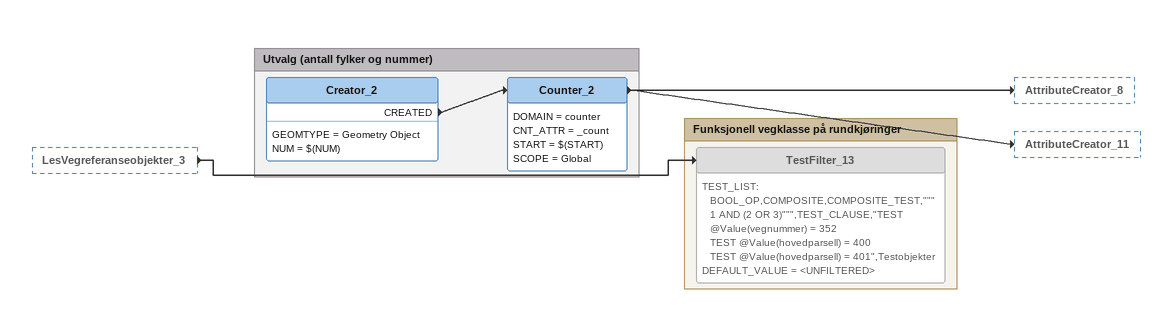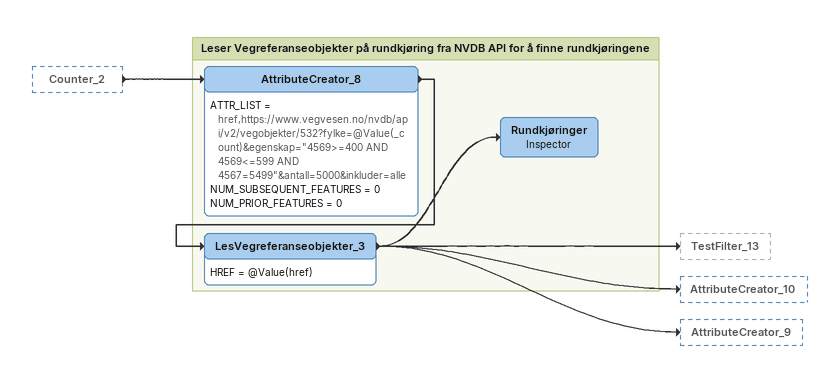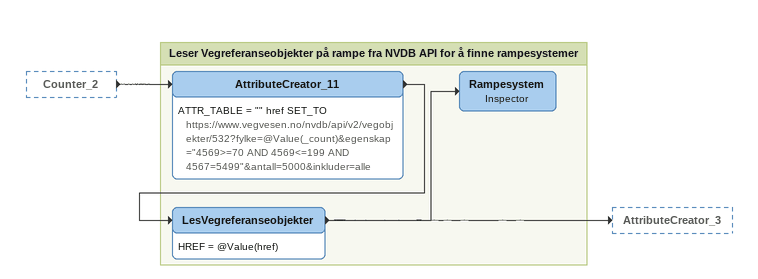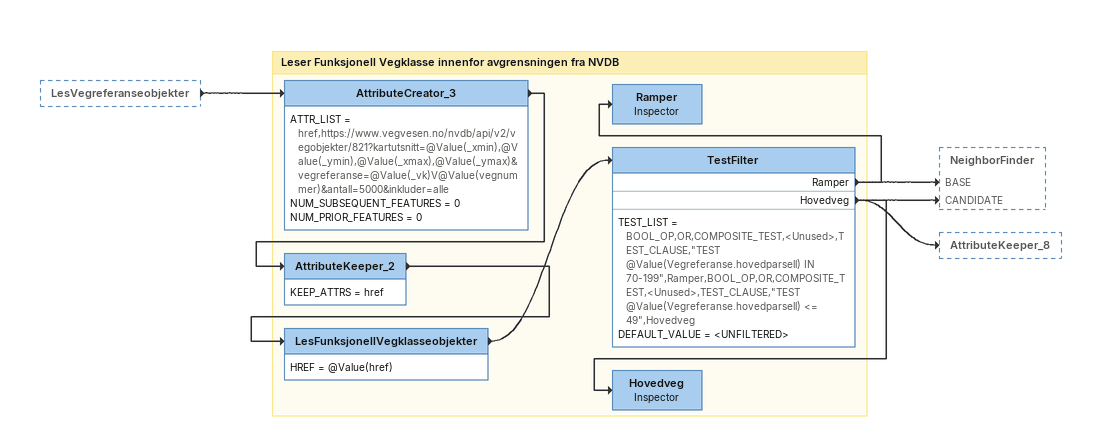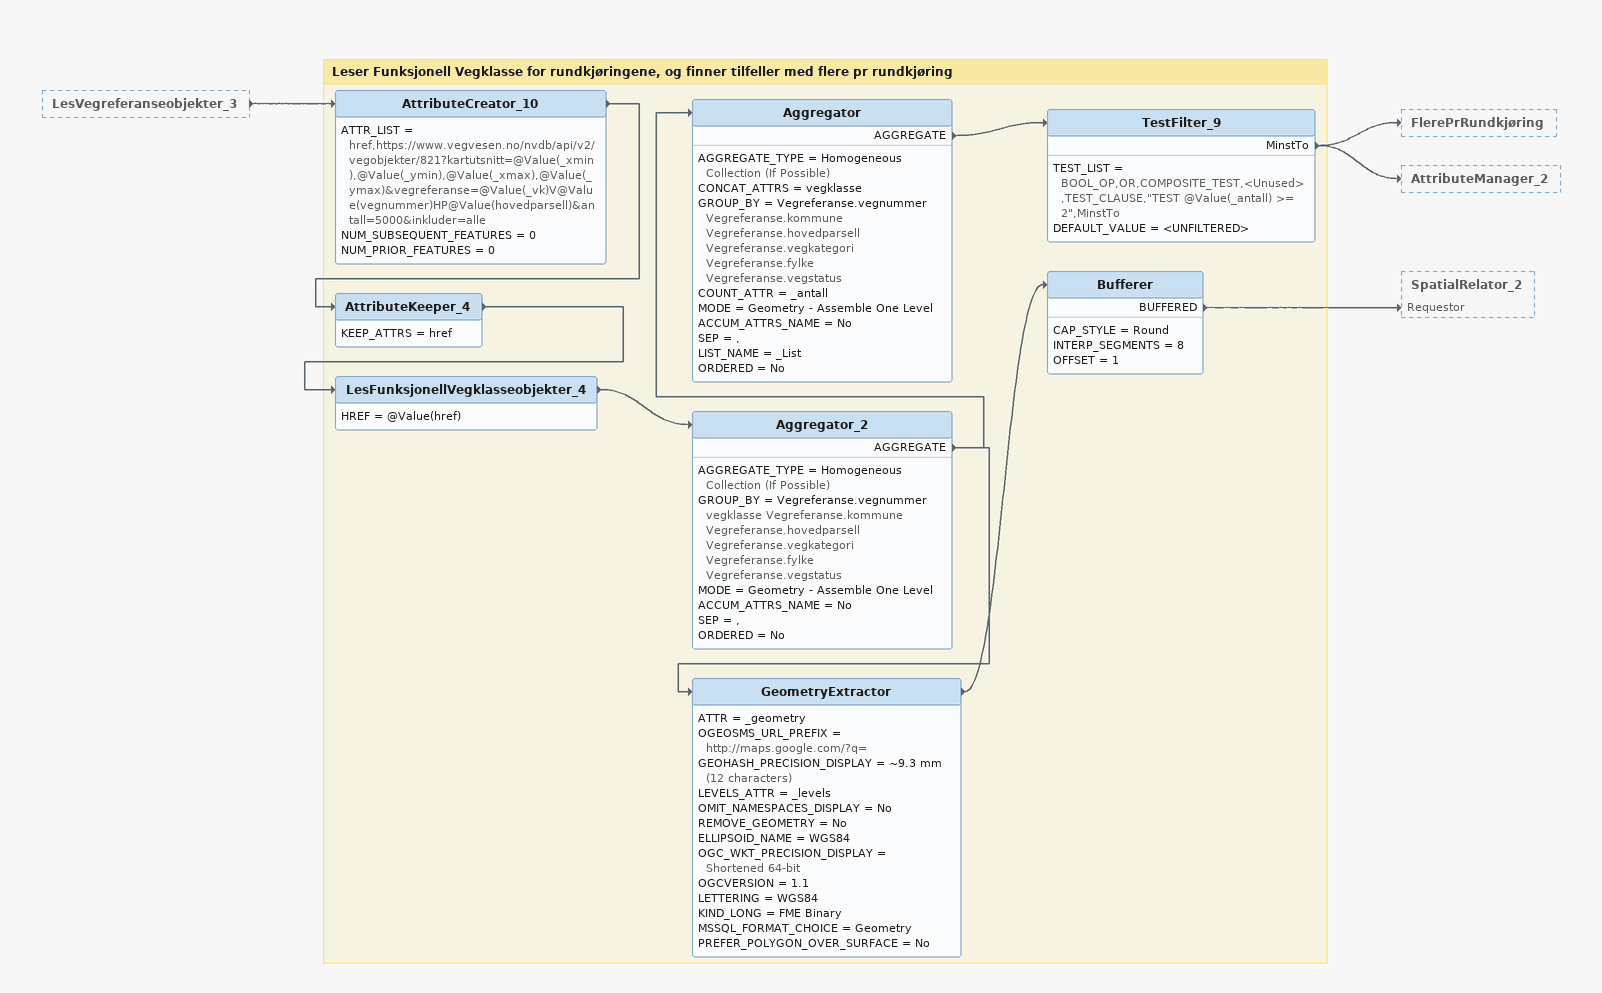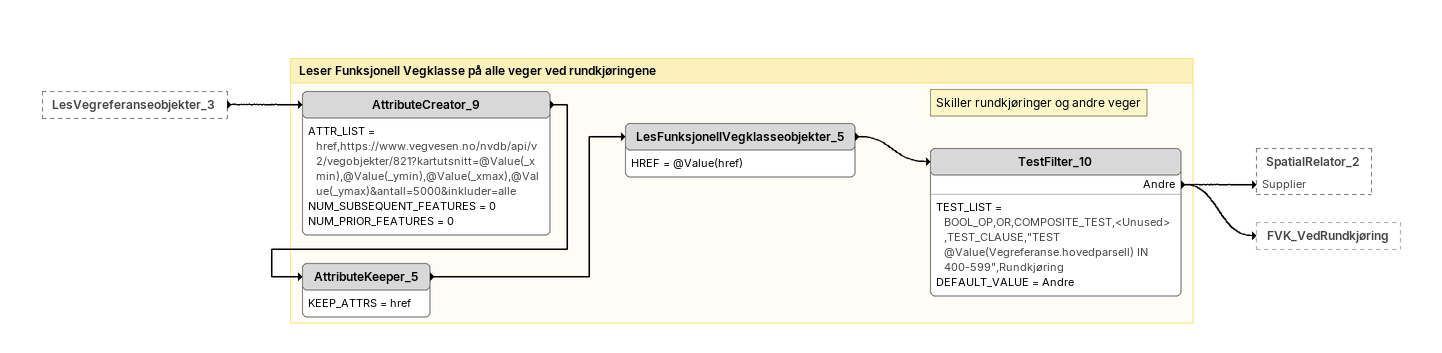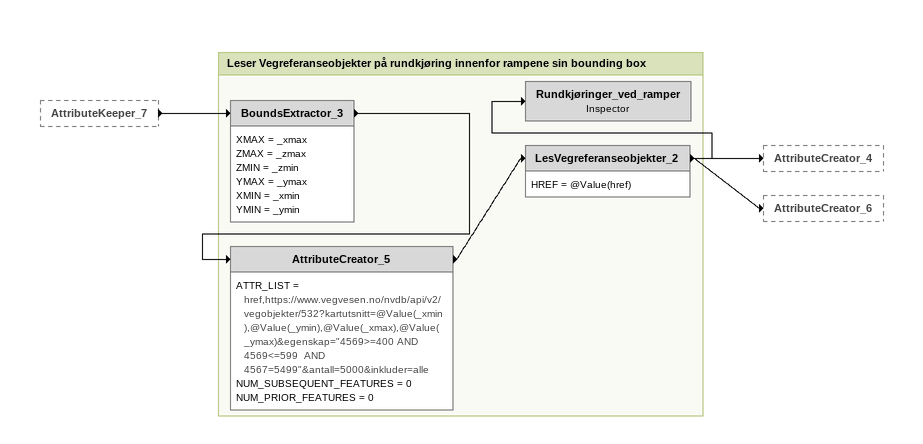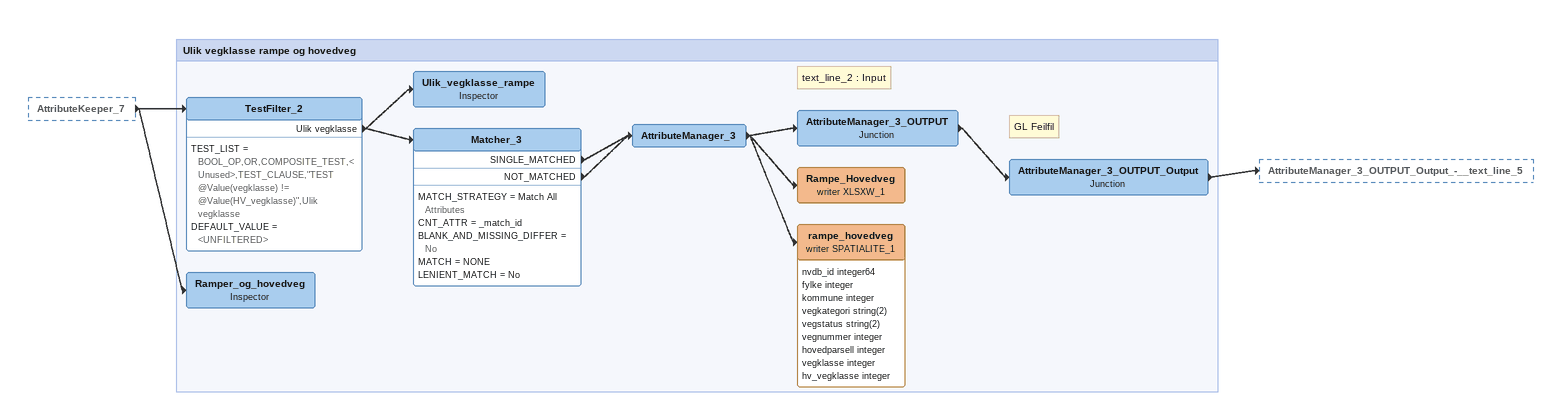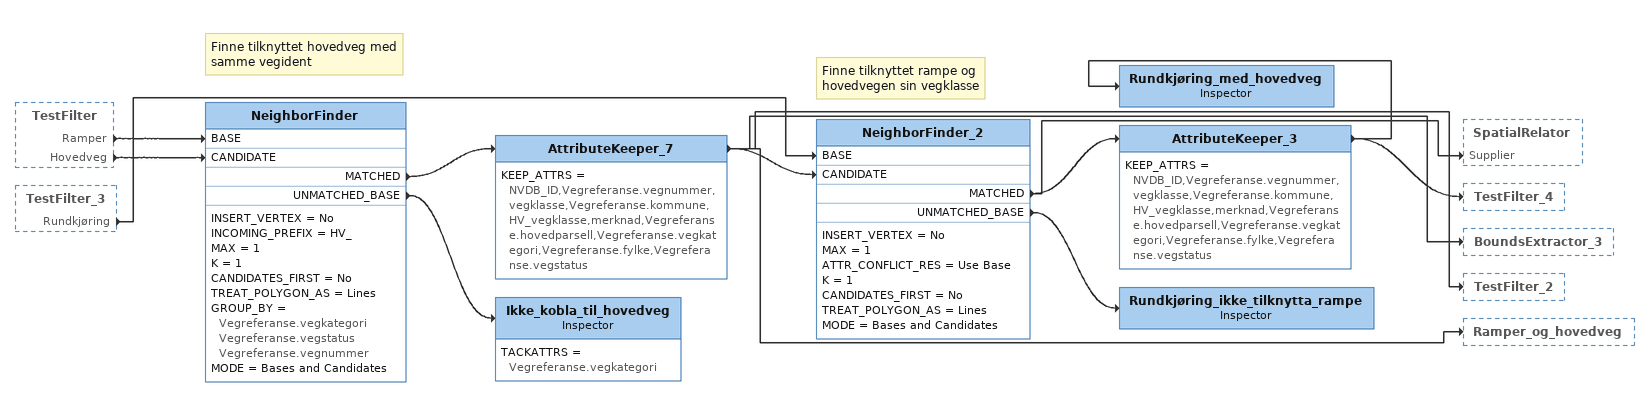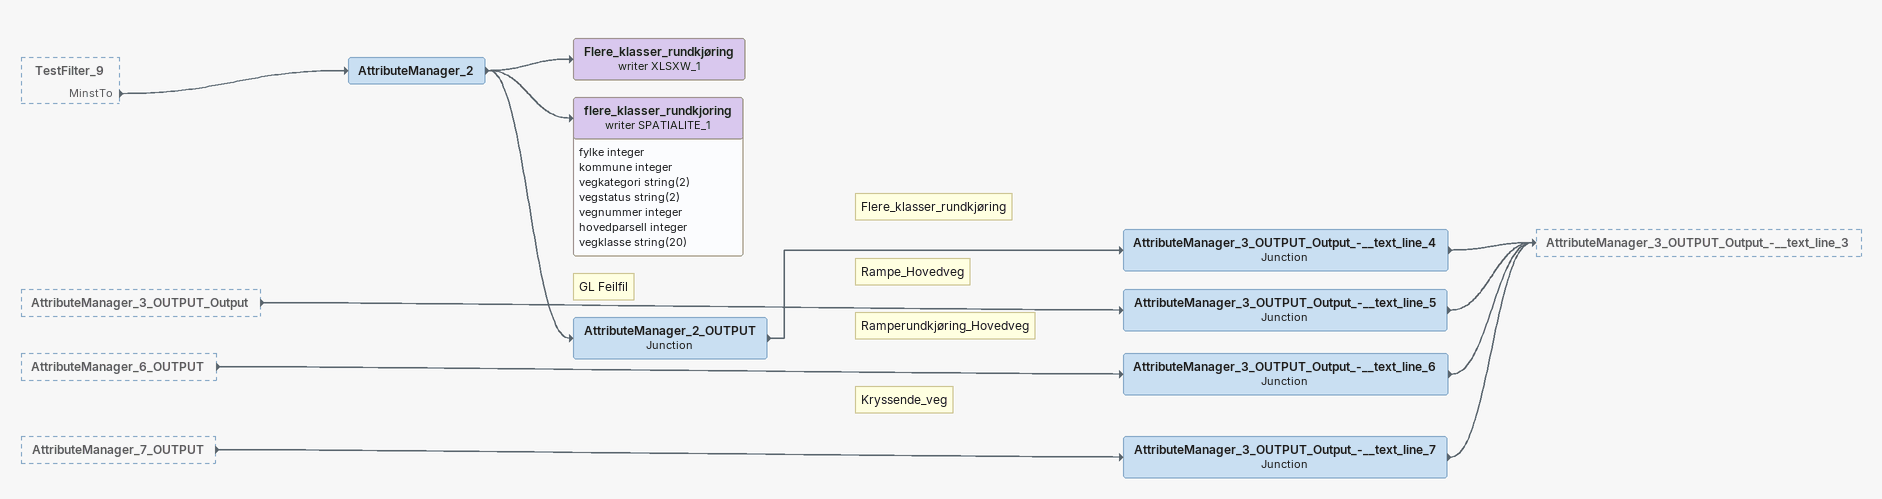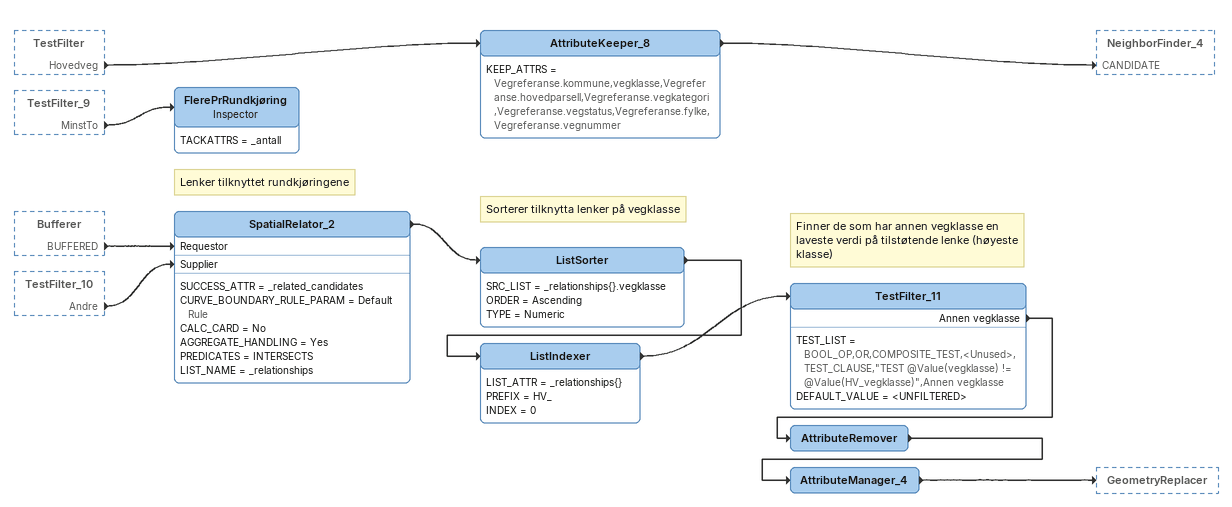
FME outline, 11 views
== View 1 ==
LesVegreferanseobjekter_3 [outside]
    -> TestFilter_13

Bookmark: Utvalg (antall fylker og nummer)
Creator_2
    GEOMTYPE = Geometry Object
    NUM = $(NUM)
    CREATED -> Counter_2
Counter_2
    DOMAIN = counter
    CNT_ATTR = _count
    START = $(START)
    SCOPE = Global
    -> AttributeCreator_8
    -> AttributeCreator_11

Bookmark: Funksjonell vegklasse på rundkjøringer
TestFilter_13 [off]
    TEST_LIST:
      BOOL_OP,COMPOSITE,COMPOSITE_TEST,"""1 AND (2 OR 3)""",TEST_CLAUSE,"TEST @Value(vegnummer) = 352
      TEST @Value(hovedparsell) = 400
      TEST @Value(hovedparsell) = 401",Testobjekter
    DEFAULT_VALUE = <UNFILTERED>

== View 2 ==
Counter_2 [outside]
    -> AttributeCreator_8

Bookmark: Leser Vegreferanseobjekter på rundkjøring fra NVDB API for å finne rundkjøringene
AttributeCreator_8
    ATTR_LIST = href,https://www.vegvesen.no/nvdb/api/v2/vegobjekter/532?fylke=@Value(_count)&egenskap="4569>=400 AND 4569<=599 AND 4567=5499"&antall=5000&inkluder=alle
    NUM_SUBSEQUENT_FEATURES = 0
    NUM_PRIOR_FEATURES = 0
    -> LesVegreferanseobjekter_3
LesVegreferanseobjekter_3
    HREF = @Value(href)
    -> Rundkjøringer
    -> TestFilter_13
    -> AttributeCreator_10
    -> AttributeCreator_9
Rundkjøringer: Inspector

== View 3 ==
Counter_2 [outside]
    -> AttributeCreator_11

Bookmark: Leser Vegreferanseobjekter på rampe fra NVDB API for å finne rampesystemer
AttributeCreator_11
    ATTR_TABLE = "" href SET_TO https://www.vegvesen.no/nvdb/api/v2/vegobjekter/532?fylke=@Value(_count)&egenskap="4569>=70 AND 4569<=199 AND 4567=5499"&antall=5000&inkluder=alle
    -> LesVegreferanseobjekter
LesVegreferanseobjekter
    HREF = @Value(href)
    -> AttributeCreator_3
    -> Rampesystem
Rampesystem: Inspector

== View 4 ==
LesVegreferanseobjekter [outside]
    -> AttributeCreator_3

Bookmark: Leser Funksjonell Vegklasse innenfor avgrensningen fra NVDB
AttributeCreator_3
    ATTR_LIST = href,https://www.vegvesen.no/nvdb/api/v2/vegobjekter/821?kartutsnitt=@Value(_xmin),@Value(_ymin),@Value(_xmax),@Value(_ymax)&vegreferanse=@Value(_vk)V@Value(vegnummer)&antall=5000&inkluder=alle
    NUM_SUBSEQUENT_FEATURES = 0
    NUM_PRIOR_FEATURES = 0
    -> AttributeKeeper_2
AttributeKeeper_2
    KEEP_ATTRS = href
    -> LesFunksjonellVegklasseobjekter
LesFunksjonellVegklasseobjekter
    HREF = @Value(href)
    -> TestFilter
TestFilter
    TEST_LIST = BOOL_OP,OR,COMPOSITE_TEST,<Unused>,TEST_CLAUSE,"TEST @Value(Vegreferanse.hovedparsell) IN 70-199",Ramper,BOOL_OP,OR,COMPOSITE_TEST,<Unused>,TEST_CLAUSE,"TEST @Value(Vegreferanse.hovedparsell) <= 49",Hovedveg
    DEFAULT_VALUE = <UNFILTERED>
    Ramper -> Ramper
    Ramper -> NeighborFinder [BASE]
    Hovedveg -> Hovedveg
    Hovedveg -> NeighborFinder [CANDIDATE]
    Hovedveg -> AttributeKeeper_8
Ramper: Inspector
Hovedveg: Inspector

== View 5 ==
LesVegreferanseobjekter_3 [outside]
    -> AttributeCreator_10

Bookmark: Leser Funksjonell Vegklasse for rundkjøringene, og finner tilfeller med flere pr rundkjøring
AttributeCreator_10
    ATTR_LIST = href,https://www.vegvesen.no/nvdb/api/v2/vegobjekter/821?kartutsnitt=@Value(_xmin),@Value(_ymin),@Value(_xmax),@Value(_ymax)&vegreferanse=@Value(_vk)V@Value(vegnummer)HP@Value(hovedparsell)&antall=5000&inkluder=alle
    NUM_SUBSEQUENT_FEATURES = 0
    NUM_PRIOR_FEATURES = 0
    -> AttributeKeeper_4
AttributeKeeper_4
    KEEP_ATTRS = href
    -> LesFunksjonellVegklasseobjekter_4
LesFunksjonellVegklasseobjekter_4
    HREF = @Value(href)
    -> Aggregator_2
Aggregator_2
    AGGREGATE_TYPE = Homogeneous Collection (If Possible)
    GROUP_BY = Vegreferanse.vegnummer vegklasse Vegreferanse.kommune Vegreferanse.hovedparsell Vegreferanse.vegkategori Vegreferanse.fylke Vegreferanse.vegstatus
    MODE = Geometry - Assemble One Level
    ACCUM_ATTRS_NAME = No
    SEP = ,
    ORDERED = No
    AGGREGATE -> Aggregator
    AGGREGATE -> GeometryExtractor
Aggregator
    AGGREGATE_TYPE = Homogeneous Collection (If Possible)
    CONCAT_ATTRS = vegklasse
    GROUP_BY = Vegreferanse.vegnummer Vegreferanse.kommune Vegreferanse.hovedparsell Vegreferanse.vegkategori Vegreferanse.fylke Vegreferanse.vegstatus
    COUNT_ATTR = _antall
    MODE = Geometry - Assemble One Level
    ACCUM_ATTRS_NAME = No
    SEP = ,
    LIST_NAME = _List
    ORDERED = No
    AGGREGATE -> TestFilter_9
TestFilter_9
    TEST_LIST = BOOL_OP,OR,COMPOSITE_TEST,<Unused>,TEST_CLAUSE,"TEST @Value(_antall) >= 2",MinstTo
    DEFAULT_VALUE = <UNFILTERED>
    MinstTo -> FlerePrRundkjøring
    MinstTo -> AttributeManager_2
GeometryExtractor
    ATTR = _geometry
    OGEOSMS_URL_PREFIX = http://maps.google.com/?q=
    GEOHASH_PRECISION_DISPLAY = ~9.3 mm (12 characters)
    LEVELS_ATTR = _levels
    OMIT_NAMESPACES_DISPLAY = No
    REMOVE_GEOMETRY = No
    ELLIPSOID_NAME = WGS84
    OGC_WKT_PRECISION_DISPLAY = Shortened 64-bit
    OGCVERSION = 1.1
    LETTERING = WGS84
    KIND_LONG = FME Binary
    MSSQL_FORMAT_CHOICE = Geometry
    PREFER_POLYGON_OVER_SURFACE = No
    -> Bufferer
Bufferer
    CAP_STYLE = Round
    INTERP_SEGMENTS = 8
    OFFSET = 1
    BUFFERED -> SpatialRelator_2 [Requestor]

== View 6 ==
LesVegreferanseobjekter_3 [outside]
    -> AttributeCreator_9

Bookmark: Leser Funksjonell Vegklasse på alle veger ved rundkjøringene
AttributeCreator_9
    ATTR_LIST = href,https://www.vegvesen.no/nvdb/api/v2/vegobjekter/821?kartutsnitt=@Value(_xmin),@Value(_ymin),@Value(_xmax),@Value(_ymax)&antall=5000&inkluder=alle
    NUM_SUBSEQUENT_FEATURES = 0
    NUM_PRIOR_FEATURES = 0
    -> AttributeKeeper_5
AttributeKeeper_5
    KEEP_ATTRS = href
    -> LesFunksjonellVegklasseobjekter_5
LesFunksjonellVegklasseobjekter_5
    HREF = @Value(href)
    -> TestFilter_10
Note: Skiller rundkjøringer og andre veger
TestFilter_10
    TEST_LIST = BOOL_OP,OR,COMPOSITE_TEST,<Unused>,TEST_CLAUSE,"TEST @Value(Vegreferanse.hovedparsell) IN 400-599",Rundkjøring
    DEFAULT_VALUE = Andre
    Andre -> SpatialRelator_2 [Supplier]
    Andre -> FVK_VedRundkjøring

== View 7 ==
AttributeKeeper_7 [outside]
    -> BoundsExtractor_3

Bookmark: Leser Vegreferanseobjekter på rundkjøring innenfor rampene sin bounding box
BoundsExtractor_3
    XMAX = _xmax
    ZMAX = _zmax
    ZMIN = _zmin
    YMAX = _ymax
    XMIN = _xmin
    YMIN = _ymin
    -> AttributeCreator_5
AttributeCreator_5
    ATTR_LIST = href,https://www.vegvesen.no/nvdb/api/v2/vegobjekter/532?kartutsnitt=@Value(_xmin),@Value(_ymin),@Value(_xmax),@Value(_ymax)&egenskap="4569>=400 AND 4569<=599  AND 4567=5499"&antall=5000&inkluder=alle
    NUM_SUBSEQUENT_FEATURES = 0
    NUM_PRIOR_FEATURES = 0
    -> LesVegreferanseobjekter_2
LesVegreferanseobjekter_2
    HREF = @Value(href)
    -> Rundkjøringer_ved_ramper
    -> AttributeCreator_4
    -> AttributeCreator_6
Rundkjøringer_ved_ramper: Inspector

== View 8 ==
AttributeKeeper_7 [outside]
    -> TestFilter_2
    -> Ramper_og_hovedveg

Bookmark: Ulik vegklasse rampe og hovedveg
TestFilter_2
    TEST_LIST = BOOL_OP,OR,COMPOSITE_TEST,<Unused>,TEST_CLAUSE,"TEST @Value(vegklasse) != @Value(HV_vegklasse)",Ulik vegklasse
    DEFAULT_VALUE = <UNFILTERED>
    Ulik vegklasse -> Ulik_vegklasse_rampe
    Ulik vegklasse -> Matcher_3
Ulik_vegklasse_rampe: Inspector
Matcher_3
    MATCH_STRATEGY = Match All Attributes
    CNT_ATTR = _match_id
    BLANK_AND_MISSING_DIFFER = No
    MATCH = NONE
    LENIENT_MATCH = No
    SINGLE_MATCHED -> AttributeManager_3
    NOT_MATCHED -> AttributeManager_3
AttributeManager_3
    -> Rampe_Hovedveg (writer XLSXW_1)
    -> rampe_hovedveg (writer SPATIALITE_1)
    -> AttributeManager_3_OUTPUT
Note: text_line_2 : Input
AttributeManager_3_OUTPUT: Junction
    -> AttributeManager_3_OUTPUT_Output
Note: GL Feilfil
AttributeManager_3_OUTPUT_Output: Junction
    -> AttributeManager_3_OUTPUT_Output_-__text_line_5
Rampe_Hovedveg (writer XLSXW_1)
rampe_hovedveg (writer SPATIALITE_1)
    attributes: nvdb_id integer64, fylke integer, kommune integer, vegkategori string(2), vegstatus string(2), vegnummer integer, hovedparsell integer, vegklasse integer, hv_vegklasse integer
Ramper_og_hovedveg: Inspector

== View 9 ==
TestFilter [outside]
    Ramper -> NeighborFinder [BASE]
    Hovedveg -> NeighborFinder [CANDIDATE]
TestFilter_3 [outside]
    Rundkjøring -> NeighborFinder_2 [BASE]
Note: Finne tilknyttet hovedveg med samme vegident
NeighborFinder
    INSERT_VERTEX = No
    INCOMING_PREFIX = HV_
    MAX = 1
    K = 1
    CANDIDATES_FIRST = No
    TREAT_POLYGON_AS = Lines
    GROUP_BY = Vegreferanse.vegkategori Vegreferanse.vegstatus Vegreferanse.vegnummer
    MODE = Bases and Candidates
    MATCHED -> AttributeKeeper_7
    UNMATCHED_BASE -> Ikke_kobla_til_hovedveg
AttributeKeeper_7
    KEEP_ATTRS = NVDB_ID,Vegreferanse.vegnummer,vegklasse,Vegreferanse.kommune,HV_vegklasse,merknad,Vegreferanse.hovedparsell,Vegreferanse.vegkategori,Vegreferanse.fylke,Vegreferanse.vegstatus
    -> BoundsExtractor_3
    -> TestFilter_2
    -> NeighborFinder_2 [CANDIDATE]
    -> Ramper_og_hovedveg
Note: Finne tilknyttet rampe og hovedvegen sin vegklasse
NeighborFinder_2
    INSERT_VERTEX = No
    MAX = 1
    ATTR_CONFLICT_RES = Use Base
    K = 1
    CANDIDATES_FIRST = No
    TREAT_POLYGON_AS = Lines
    MODE = Bases and Candidates
    MATCHED -> AttributeKeeper_3
    MATCHED -> SpatialRelator [Supplier]
    UNMATCHED_BASE -> Rundkjøring_ikke_tilknytta_rampe
AttributeKeeper_3
    KEEP_ATTRS = NVDB_ID,Vegreferanse.vegnummer,vegklasse,Vegreferanse.kommune,HV_vegklasse,merknad,Vegreferanse.hovedparsell,Vegreferanse.vegkategori,Vegreferanse.fylke,Vegreferanse.vegstatus
    -> TestFilter_4
    -> Rundkjøring_med_hovedveg
Rundkjøring_med_hovedveg: Inspector
Rundkjøring_ikke_tilknytta_rampe: Inspector
Ikke_kobla_til_hovedveg: Inspector
    TACKATTRS = Vegreferanse.vegkategori

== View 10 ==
TestFilter_9 [outside]
    MinstTo -> AttributeManager_2
AttributeManager_3_OUTPUT_Output [outside]
    -> AttributeManager_3_OUTPUT_Output_-__text_line_5
AttributeManager_6_OUTPUT [outside]
    -> AttributeManager_3_OUTPUT_Output_-__text_line_6
AttributeManager_7_OUTPUT [outside]
    -> AttributeManager_3_OUTPUT_Output_-__text_line_7
Note: Rampe_Hovedveg
AttributeManager_3_OUTPUT_Output_-__text_line_5: Junction
    -> AttributeManager_3_OUTPUT_Output_-__text_line_3
Note: Ramperundkjøring_Hovedveg
AttributeManager_3_OUTPUT_Output_-__text_line_6: Junction
    -> AttributeManager_3_OUTPUT_Output_-__text_line_3
Note: Kryssende_veg
AttributeManager_3_OUTPUT_Output_-__text_line_7: Junction
    -> AttributeManager_3_OUTPUT_Output_-__text_line_3
AttributeManager_2
    -> Flere_klasser_rundkjøring (writer XLSXW_1)
    -> flere_klasser_rundkjoring (writer SPATIALITE_1)
    -> AttributeManager_2_OUTPUT
Flere_klasser_rundkjøring (writer XLSXW_1)
flere_klasser_rundkjoring (writer SPATIALITE_1)
    attributes: fylke integer, kommune integer, vegkategori string(2), vegstatus string(2), vegnummer integer, hovedparsell integer, vegklasse string(20)
Note: GL Feilfil
AttributeManager_2_OUTPUT: Junction
    -> AttributeManager_3_OUTPUT_Output_-__text_line_4
Note: Flere_klasser_rundkjøring
AttributeManager_3_OUTPUT_Output_-__text_line_4: Junction
    -> AttributeManager_3_OUTPUT_Output_-__text_line_3

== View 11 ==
TestFilter [outside]
    Hovedveg -> AttributeKeeper_8
TestFilter_9 [outside]
    MinstTo -> FlerePrRundkjøring
Bufferer [outside]
    BUFFERED -> SpatialRelator_2 [Requestor]
TestFilter_10 [outside]
    Andre -> SpatialRelator_2 [Supplier]
AttributeKeeper_8
    KEEP_ATTRS = Vegreferanse.kommune,vegklasse,Vegreferanse.hovedparsell,Vegreferanse.vegkategori,Vegreferanse.vegstatus,Vegreferanse.fylke,Vegreferanse.vegnummer
    -> NeighborFinder_4 [CANDIDATE]
FlerePrRundkjøring: Inspector
    TACKATTRS = _antall
Note: Lenker tilknyttet rundkjøringene
SpatialRelator_2
    SUCCESS_ATTR = _related_candidates
    CURVE_BOUNDARY_RULE_PARAM = Default Rule
    CALC_CARD = No
    AGGREGATE_HANDLING = Yes
    PREDICATES = INTERSECTS
    LIST_NAME = _relationships
    -> ListSorter
Note: Sorterer tilknytta lenker på vegklasse
ListSorter
    SRC_LIST = _relationships{}.vegklasse
    ORDER = Ascending
    TYPE = Numeric
    -> ListIndexer
ListIndexer
    LIST_ATTR = _relationships{}
    PREFIX = HV_
    INDEX = 0
    -> TestFilter_11
Note: Finner de som har annen vegklasse en laveste verdi på tilstøtende lenke (høyeste klasse)
TestFilter_11
    TEST_LIST = BOOL_OP,OR,COMPOSITE_TEST,<Unused>,TEST_CLAUSE,"TEST @Value(vegklasse) != @Value(HV_vegklasse)",Annen vegklasse
    DEFAULT_VALUE = <UNFILTERED>
    Annen vegklasse -> AttributeRemover
AttributeRemover
    -> AttributeManager_4
AttributeManager_4
    -> GeometryReplacer
